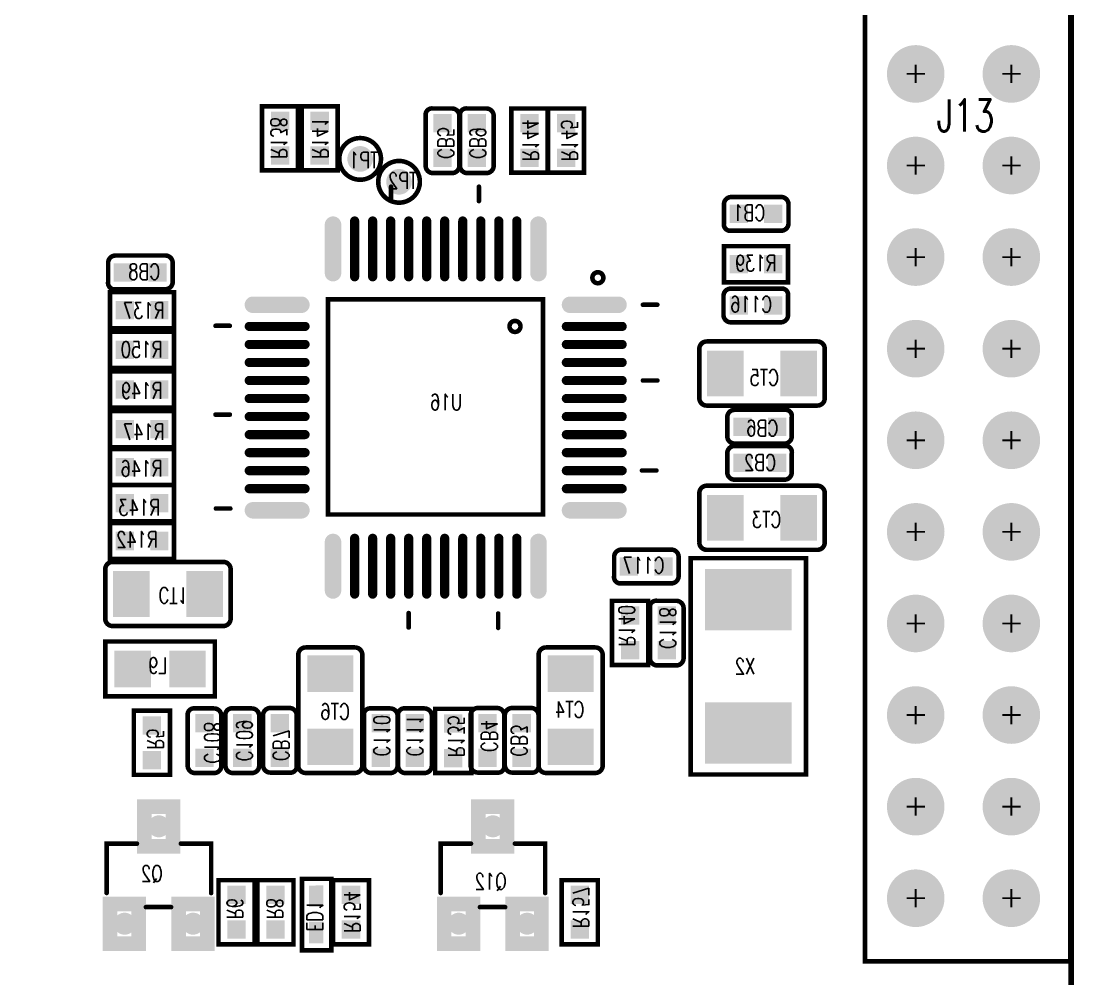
# Model space of a CAD drawing. Extents: x -2201 to 2204, y -2226 to 2180.
# Drawn here: x 1017 to 2167, y -855 to 190 of the extents above; entities that cross this region are included whole.
import ezdxf

# ---------------------------------------------------------------- set-up
doc = ezdxf.new("R2010")
doc.units = 0
for name, pattern in [('TRMIDX_0', [2, 1, 1]), ('TRMIDX_1', [2, 1, 1]), ('TRMIDX_2', [2, 1, 1])]:
    doc.linetypes.add(name, pattern=pattern)
for name, color, linetype in [('BOARD_OUTLINE_00', 1, 'CONTINUOUS'), ('DRIL_NPLTE_THRU_01', 3, 'CONTINUOUS'), ('DRIL_NPLTE_THRU_02', 4, 'CONTINUOUS'), ('DRIL_NPLTE_THRU_03', 6, 'CONTINUOUS'), ('DRIL_NPLTE_THRU_04', 1, 'CONTINUOUS'), ('DRIL_PLTE_THRU_01', 3, 'CONTINUOUS'), ('DRIL_PLTE_THRU_02', 4, 'CONTINUOUS'), ('DRIL_PLTE_THRU_03', 6, 'CONTINUOUS'), ('DRIL_PLTE_THRU_04', 1, 'CONTINUOUS'), ('DRIL_SYMBOL', 1, 'CONTINUOUS'), ('PADS_BOT', 16, 'CONTINUOUS'), ('PADS_INNER', 96, 'CONTINUOUS'), ('PADS_TOP', 96, 'CONTINUOUS'), ('PART_BOT_2DLINE_01', 96, 'CONTINUOUS'), ('PART_BOT_2DLINE_126', 255, 'CONTINUOUS'), ('PART_BOT_COPPER_01', 96, 'CONTINUOUS'), ('PART_NAME_04', 2, 'CONTINUOUS'), ('PART_NAME_126', 254, 'CONTINUOUS'), ('PART_TOP_2DLINE_126', 254, 'CONTINUOUS')]:
    doc.layers.add(name, color=color, linetype=linetype)
doc.styles.add('W3', font='simplex', dxfattribs={"width": 0.75})
doc.styles.add('W5', font='simplex', dxfattribs={"width": 0.75})

# ---------------------------------------------------------------- blocks, each defined once
blk = doc.blocks.new('BOARD_5')
at = {"layer": 'BOARD_OUTLINE_00', "const_width": 6}
blk.add_lwpolyline([(-196.9, 0, 0.414214), (0, 196.9), (0, 4135.8, 0.414214), (-196.9, 4332.7), (-2346.5, 4332.7), (-2346.5, 4331.7), (-2472.4, 4331.7), (-2472.4, 4332.7), (-4131.9, 4332.7, 0.414214), (-4328.7, 4135.8), (-4328.7, 197.7, 0.414214), (-4131.9, 0.9), (-3910.2, 0.9), (-3910.2, 50.3), (-3766, 50.3), (-3766, 0)], format="xyb", close=True, dxfattribs=at)
blk = doc.blocks.new('SMOOTH_5')
at = {"const_width": 2.5}
blk.add_lwpolyline([(-1.25, 0, 1), (1.25, 0, 1)], format="xyb", close=True, dxfattribs=at)
blk = doc.blocks.new('PART_BODY_BOT_22')
at = {"layer": 'PART_BOT_2DLINE_126', "const_width": 5}
for points in [[(-14.1, 18.4), (-27.5, 18.4, 0.414214), (-35.5, 10.4), (-35.5, -10.4, 0.414214), (-27.5, -18.4), (-14.1, -18.4)], [(-15.7, -18.4), (29.4, -18.4, 0.414214), (35, -10.4), (35, 10.4, 0.414214), (27, 18.4), (-18.7, 18.4)]]:
    blk.add_lwpolyline(points, format="xyb", dxfattribs=at)
at = {"layer": 'PART_BOT_2DLINE_126'}
for p in [(-27.5, 18.4), (-14.1, 18.4), (35, 10.4), (35, -10.4), (-15.7, -18.4), (29.4, -18.4)]:
    blk.add_blockref('SMOOTH_5', p, dxfattribs=at)
blk = doc.blocks.new('DRIL_HOLE_0')
blk.add_lwpolyline([(0, 0, 1), (0, 0, 1)], format="xyb", close=True)
blk = doc.blocks.new('PAD_8')
blk.add_lwpolyline([(0, 0, 1), (0, 0, 1)], format="xyb", close=True)
blk = doc.blocks.new('PAD_11')
at = {"const_width": 20.1}
blk.add_lwpolyline([(-10, 0), (10, 0)], dxfattribs=at)
blk = doc.blocks.new('STK_BOT_6')
at = {"layer": 'DRIL_PLTE_THRU_01'}
blk.add_blockref('DRIL_HOLE_0', (0, 0), dxfattribs=at)
at = {"layer": 'DRIL_PLTE_THRU_02'}
blk.add_blockref('DRIL_HOLE_0', (0, 0), dxfattribs=at)
at = {"layer": 'DRIL_PLTE_THRU_03'}
blk.add_blockref('DRIL_HOLE_0', (0, 0), dxfattribs=at)
at = {"layer": 'DRIL_PLTE_THRU_04'}
blk.add_blockref('DRIL_HOLE_0', (0, 0), dxfattribs=at)
at = {"layer": 'PADS_BOT'}
blk.add_blockref('PAD_11', (0, 0), dxfattribs=at)
at = {"layer": 'PADS_INNER'}
blk.add_blockref('PAD_8', (0, 0), dxfattribs=at)
at = {"layer": 'PADS_TOP'}
blk.add_blockref('PAD_8', (0, 0), dxfattribs=at)
blk = doc.blocks.new('SYM_BOT_6')
for name, p in [('PART_BODY_BOT_22', (0, 0)), ('STK_BOT_6', (-18.9, 0)), ('STK_BOT_6', (18.9, 0))]:
    blk.add_blockref(name, p)
blk = doc.blocks.new('PART_BOT_12')
blk.add_blockref('SYM_BOT_6', (0, 0))
at = {"layer": 'PART_NAME_04', "style": 'W3', "width": 0.75}
blk.add_text('C108', height=17.5, dxfattribs=at).set_placement((-25.2, -0.1))
blk = doc.blocks.new('PART_BOT_13')
blk.add_blockref('SYM_BOT_6', (0, 0))
at = {"layer": 'PART_NAME_04', "style": 'W3', "width": 0.75}
blk.add_text('C109', height=17.5, dxfattribs=at).set_placement((-22.7, -6.5))
blk = doc.blocks.new('PART_BOT_15')
blk.add_blockref('SYM_BOT_6', (0, 0))
at = {"layer": 'PART_NAME_04', "style": 'W3', "width": 0.75}
blk.add_text('C110', height=17.5, dxfattribs=at).set_placement((-17.5, -7.5))
blk = doc.blocks.new('PART_BOT_16')
blk.add_blockref('SYM_BOT_6', (0, 0))
at = {"layer": 'PART_NAME_04', "style": 'W3', "width": 0.75}
blk.add_text('C111', height=17.5, dxfattribs=at).set_placement((-17.5, -8.8))
blk = doc.blocks.new('PART_BOT_18')
blk.add_blockref('SYM_BOT_6', (0, 0))
at = {"layer": 'PART_NAME_04', "style": 'W3', "width": 0.75}
blk.add_text('C116', height=17.5, rotation=180, dxfattribs=at).set_placement((17.5, 7.5))
blk = doc.blocks.new('PART_BOT_19')
blk.add_blockref('SYM_BOT_6', (0, 0))
at = {"layer": 'PART_NAME_04', "style": 'W3', "width": 0.75}
blk.add_text('C117', height=17.5, dxfattribs=at).set_placement((-20, -7.5))
blk = doc.blocks.new('PART_BOT_20')
blk.add_blockref('SYM_BOT_6', (0, 0))
at = {"layer": 'PART_NAME_04', "style": 'W3', "width": 0.75}
blk.add_text('C118', height=17.5, dxfattribs=at).set_placement((-17.5, -7.5))
blk = doc.blocks.new('PART_BOT_117')
blk.add_blockref('SYM_BOT_6', (0, 0))
at = {"layer": 'PART_NAME_04', "style": 'W3', "width": 0.75}
blk.add_text('CB1', height=17.5, dxfattribs=at).set_placement((-10, -7.5))
blk = doc.blocks.new('PART_BOT_118')
blk.add_blockref('SYM_BOT_6', (0, 0))
at = {"layer": 'PART_NAME_04', "style": 'W3', "width": 0.75}
blk.add_text('CB2', height=17.5, rotation=180, dxfattribs=at).set_placement((17.7, 8.5))
blk = doc.blocks.new('PART_BOT_119')
blk.add_blockref('SYM_BOT_6', (0, 0))
at = {"layer": 'PART_NAME_04', "style": 'W3', "width": 0.75}
blk.add_text('CB3', height=17.5, rotation=180, dxfattribs=at).set_placement((17.7, 11.6))
blk = doc.blocks.new('PART_BOT_120')
blk.add_blockref('SYM_BOT_6', (0, 0))
at = {"layer": 'PART_NAME_04', "style": 'W3', "width": 0.75}
blk.add_text('CB4', height=17.5, rotation=180, dxfattribs=at).set_placement((12.7, 6.7))
blk = doc.blocks.new('PART_BOT_121')
blk.add_blockref('SYM_BOT_6', (0, 0))
at = {"layer": 'PART_NAME_04', "style": 'W3', "width": 0.75}
blk.add_text('CB5', height=17.5, dxfattribs=at).set_placement((-20, -5))
blk = doc.blocks.new('PART_BOT_122')
blk.add_blockref('SYM_BOT_6', (0, 0))
at = {"layer": 'PART_NAME_04', "style": 'W3', "width": 0.75}
blk.add_text('CB6', height=17.5, rotation=180, dxfattribs=at).set_placement((20.2, 10.4))
blk = doc.blocks.new('PART_BOT_123')
blk.add_blockref('SYM_BOT_6', (0, 0))
at = {"layer": 'PART_NAME_04', "style": 'W3', "width": 0.75}
blk.add_text('CB7', height=17.5, rotation=180, dxfattribs=at).set_placement((22.5, 7.5))
blk = doc.blocks.new('PART_BOT_124')
blk.add_blockref('SYM_BOT_6', (0, 0))
at = {"layer": 'PART_NAME_04', "style": 'W3', "width": 0.75}
blk.add_text('CB8', height=17.5, dxfattribs=at).set_placement((-21.8, -8))
blk = doc.blocks.new('PART_BOT_125')
blk.add_blockref('SYM_BOT_6', (0, 0))
at = {"layer": 'PART_NAME_04', "style": 'W3', "width": 0.75}
blk.add_text('CB9', height=17.5, dxfattribs=at).set_placement((-20, -7.5))
blk = doc.blocks.new('PART_BODY_BOT_25')
at = {"layer": 'PART_BOT_2DLINE_126', "const_width": 5}
blk.add_lwpolyline([(60.5, 35, -0.414214), (68.5, 27), (68.5, -27, -0.414214), (60.5, -35), (-60.4, -35, -0.414214), (-68.5, -27), (-68.5, 27, -0.414214), (-60.4, 35)], format="xyb", close=True, dxfattribs=at)
at = {"layer": 'PART_BOT_2DLINE_126'}
for p in [(60.5, 35), (68.5, 27)]:
    blk.add_blockref('SMOOTH_5', p, dxfattribs=at)
blk = doc.blocks.new('PAD_10')
at = {"const_width": 40}
blk.add_lwpolyline([(-25, 0), (25, 0)], dxfattribs=at)
blk = doc.blocks.new('STK_BOT_11')
at = {"layer": 'DRIL_PLTE_THRU_01'}
blk.add_blockref('DRIL_HOLE_0', (0, 0), dxfattribs=at)
at = {"layer": 'DRIL_PLTE_THRU_02'}
blk.add_blockref('DRIL_HOLE_0', (0, 0), dxfattribs=at)
at = {"layer": 'DRIL_PLTE_THRU_03'}
blk.add_blockref('DRIL_HOLE_0', (0, 0), dxfattribs=at)
at = {"layer": 'DRIL_PLTE_THRU_04'}
blk.add_blockref('DRIL_HOLE_0', (0, 0), dxfattribs=at)
at = {"layer": 'PADS_BOT', "rotation": 90}
blk.add_blockref('PAD_10', (0, 0), dxfattribs=at)
at = {"layer": 'PADS_INNER'}
blk.add_blockref('PAD_8', (0, 0), dxfattribs=at)
at = {"layer": 'PADS_TOP'}
blk.add_blockref('PAD_8', (0, 0), dxfattribs=at)
blk = doc.blocks.new('SYM_BOT_9')
for name, p in [('PART_BODY_BOT_25', (0, 0)), ('STK_BOT_11', (-40, 0)), ('STK_BOT_11', (40, 0))]:
    blk.add_blockref(name, p)
blk = doc.blocks.new('PART_BOT_126')
blk.add_blockref('SYM_BOT_9', (0, 0))
at = {"layer": 'PART_NAME_04', "style": 'W3', "width": 0.75}
blk.add_text('CT1', height=17.5, dxfattribs=at).set_placement((-10.3, -7.2))
blk = doc.blocks.new('PART_BODY_BOT_36')
at = {"layer": 'PART_BOT_2DLINE_01', "const_width": 5}
blk.add_lwpolyline([(-39, 16), (39, 16), (39, -16), (-39, -16)], close=True, dxfattribs=at)
at = {"layer": 'PART_BOT_2DLINE_01'}
for p in [(-39, 16), (39, 16), (-39, -16), (39, -16)]:
    blk.add_blockref('SMOOTH_5', p, dxfattribs=at)
blk = doc.blocks.new('PAD_19')
at = {"const_width": 15.7}
blk.add_lwpolyline([(-11.8, 0), (11.8, 0)], dxfattribs=at)
blk = doc.blocks.new('STK_BOT_25')
at = {"layer": 'DRIL_PLTE_THRU_01'}
blk.add_blockref('DRIL_HOLE_0', (0, 0), dxfattribs=at)
at = {"layer": 'DRIL_PLTE_THRU_02'}
blk.add_blockref('DRIL_HOLE_0', (0, 0), dxfattribs=at)
at = {"layer": 'DRIL_PLTE_THRU_03'}
blk.add_blockref('DRIL_HOLE_0', (0, 0), dxfattribs=at)
at = {"layer": 'DRIL_PLTE_THRU_04'}
blk.add_blockref('DRIL_HOLE_0', (0, 0), dxfattribs=at)
at = {"layer": 'PADS_BOT', "rotation": 179.99}
blk.add_blockref('PAD_19', (0, 0), dxfattribs=at)
at = {"layer": 'PADS_INNER'}
blk.add_blockref('PAD_8', (0, 0), dxfattribs=at)
at = {"layer": 'PADS_TOP'}
blk.add_blockref('PAD_8', (0, 0), dxfattribs=at)
blk = doc.blocks.new('STK_BOT_24')
at = {"layer": 'DRIL_PLTE_THRU_01'}
blk.add_blockref('DRIL_HOLE_0', (0, 0), dxfattribs=at)
at = {"layer": 'DRIL_PLTE_THRU_02'}
blk.add_blockref('DRIL_HOLE_0', (0, 0), dxfattribs=at)
at = {"layer": 'DRIL_PLTE_THRU_03'}
blk.add_blockref('DRIL_HOLE_0', (0, 0), dxfattribs=at)
at = {"layer": 'DRIL_PLTE_THRU_04'}
blk.add_blockref('DRIL_HOLE_0', (0, 0), dxfattribs=at)
at = {"layer": 'PADS_BOT', "rotation": 179.685}
blk.add_blockref('PAD_19', (0, 0), dxfattribs=at)
at = {"layer": 'PADS_INNER'}
blk.add_blockref('PAD_8', (0, 0), dxfattribs=at)
at = {"layer": 'PADS_TOP'}
blk.add_blockref('PAD_8', (0, 0), dxfattribs=at)
blk = doc.blocks.new('SYM_BOT_20')
for name, p in [('PART_BODY_BOT_36', (0, 0)), ('STK_BOT_25', (-19.5, -0.5)), ('STK_BOT_24', (19.9, -0.5))]:
    blk.add_blockref(name, p)
blk = doc.blocks.new('PART_BOT_146')
blk.add_blockref('SYM_BOT_20', (0, 0))
at = {"layer": 'PART_NAME_04', "style": 'W3', "width": 0.75}
blk.add_text('ED1', height=17.5, dxfattribs=at).set_placement((-18.6, -10.7))
blk = doc.blocks.new('PART_BODY_BOT_38')
at = {"layer": 'PART_BOT_2DLINE_126', "const_width": 5}
blk.add_lwpolyline([(59.8, -30), (59.8, 30), (-59.8, 30), (-59.8, -30)], close=True, dxfattribs=at)
at = {"layer": 'PART_BOT_2DLINE_126'}
for p in [(-59.8, 30), (59.8, 30), (-59.8, -30), (59.8, -30)]:
    blk.add_blockref('SMOOTH_5', p, dxfattribs=at)
blk = doc.blocks.new('PAD_20')
at = {"const_width": 40}
blk.add_lwpolyline([(-20, 0), (20, 0)], dxfattribs=at)
blk = doc.blocks.new('STK_BOT_27')
at = {"layer": 'DRIL_PLTE_THRU_01'}
blk.add_blockref('DRIL_HOLE_0', (0, 0), dxfattribs=at)
at = {"layer": 'DRIL_PLTE_THRU_02'}
blk.add_blockref('DRIL_HOLE_0', (0, 0), dxfattribs=at)
at = {"layer": 'DRIL_PLTE_THRU_03'}
blk.add_blockref('DRIL_HOLE_0', (0, 0), dxfattribs=at)
at = {"layer": 'DRIL_PLTE_THRU_04'}
blk.add_blockref('DRIL_HOLE_0', (0, 0), dxfattribs=at)
at = {"layer": 'PADS_BOT'}
blk.add_blockref('PAD_20', (0, 0), dxfattribs=at)
at = {"layer": 'PADS_INNER'}
blk.add_blockref('PAD_8', (0, 0), dxfattribs=at)
at = {"layer": 'PADS_TOP'}
blk.add_blockref('PAD_8', (0, 0), dxfattribs=at)
blk = doc.blocks.new('SYM_BOT_22')
for name, p in [('PART_BODY_BOT_38', (0, 0)), ('STK_BOT_27', (-30, 0)), ('STK_BOT_27', (30, 0))]:
    blk.add_blockref(name, p)
blk = doc.blocks.new('PART_BOT_196')
blk.add_blockref('SYM_BOT_22', (0, 0))
at = {"layer": 'PART_NAME_04', "style": 'W3', "width": 0.75}
blk.add_text('L9', height=17.5, dxfattribs=at).set_placement((-7.7, -4.9))
blk = doc.blocks.new('SMOOTH_16')
at = {"const_width": 8}
blk.add_lwpolyline([(-4, 0, 1), (4, 0, 1)], format="xyb", close=True, dxfattribs=at)
blk = doc.blocks.new('PART_BODY_BOT_33')
at = {"layer": 'PART_BOT_2DLINE_01', "const_width": 5}
for points in [[(13.4, 87.4), (-19.7, 87.4), (-19.7, 33.5)], [(61.4, 87.4), (94.5, 87.4), (94.5, 33.5)], [(24, 18.1), (51.6, 18.1)]]:
    blk.add_lwpolyline(points, dxfattribs=at)
at = {"layer": 'PART_BOT_COPPER_01', "linetype": 'TRMIDX_2', "const_width": 16}
blk.add_lwpolyline([(21.9, 127.8), (53.3, 127.8), (53.3, 84.4), (21.9, 84.4)], close=True, dxfattribs=at)
at = {"layer": 'PART_BOT_COPPER_01', "linetype": 'TRMIDX_0', "const_width": 16}
blk.add_lwpolyline([(-15.6, 21.5), (15.9, 21.5), (15.9, -21.9), (-15.6, -21.9)], close=True, dxfattribs=at)
at = {"layer": 'PART_BOT_COPPER_01', "linetype": 'TRMIDX_1', "const_width": 16}
blk.add_lwpolyline([(59.3, 21.5), (90.7, 21.5), (90.7, -21.9), (59.3, -21.9)], close=True, dxfattribs=at)
at = {"layer": 'PART_BOT_2DLINE_01'}
for p in [(-19.7, 87.4), (13.4, 87.4), (61.4, 87.4), (94.5, 87.4), (-19.7, 33.5), (94.5, 33.5), (24, 18.1), (51.6, 18.1)]:
    blk.add_blockref('SMOOTH_5', p, dxfattribs=at)
at = {"layer": 'PART_BOT_COPPER_01'}
for p in [(21.9, 127.8), (53.3, 127.8), (21.9, 84.4), (53.3, 84.4), (-15.6, 21.5), (15.9, 21.5), (59.3, 21.5), (90.7, 21.5), (-15.6, -21.9), (15.9, -21.9), (59.3, -21.9), (90.7, -21.9)]:
    blk.add_blockref('SMOOTH_16', p, dxfattribs=at)
blk = doc.blocks.new('PAD_16')
at = {"const_width": 12}
blk.add_lwpolyline([(0, -6, 1), (0, 6, 1)], format="xyb", close=True, dxfattribs=at)
blk = doc.blocks.new('STK_BOT_21')
at = {"layer": 'DRIL_NPLTE_THRU_01'}
blk.add_blockref('DRIL_HOLE_0', (0, 0), dxfattribs=at)
at = {"layer": 'DRIL_NPLTE_THRU_02'}
blk.add_blockref('DRIL_HOLE_0', (0, 0), dxfattribs=at)
at = {"layer": 'DRIL_NPLTE_THRU_03'}
blk.add_blockref('DRIL_HOLE_0', (0, 0), dxfattribs=at)
at = {"layer": 'DRIL_NPLTE_THRU_04'}
blk.add_blockref('DRIL_HOLE_0', (0, 0), dxfattribs=at)
at = {"layer": 'PADS_BOT'}
blk.add_blockref('PAD_16', (0, 0), dxfattribs=at)
at = {"layer": 'PADS_INNER'}
blk.add_blockref('PAD_8', (0, 0), dxfattribs=at)
at = {"layer": 'PADS_TOP'}
blk.add_blockref('PAD_8', (0, 0), dxfattribs=at)
blk = doc.blocks.new('SYM_BOT_17')
for name, p in [('PART_BODY_BOT_33', (0, 0)), ('STK_BOT_21', (37.4, 106.3)), ('STK_BOT_21', (0, 0)), ('STK_BOT_21', (74.8, 0))]:
    blk.add_blockref(name, p)
blk = doc.blocks.new('PART_BOT_224')
blk.add_blockref('SYM_BOT_17', (0, 0))
at = {"layer": 'PART_NAME_04', "style": 'W3', "width": 0.75}
blk.add_text('Q12', height=17.5, dxfattribs=at).set_placement((22.5, 37.5))
blk = doc.blocks.new('PART_BOT_226')
blk.add_blockref('SYM_BOT_17', (0, 0))
at = {"layer": 'PART_NAME_04', "style": 'W3', "width": 0.75}
blk.add_text('Q2', height=17.5, dxfattribs=at).set_placement((33.3, 46.1))
blk = doc.blocks.new('PART_BODY_BOT_57')
at = {"layer": 'PART_BOT_2DLINE_126', "const_width": 5}
for points in [[(-14.1, 19.7), (-35, 19.7), (-35, -19.7), (18.2, -19.7)], [(14.1, -19.7), (35, -19.7), (35, 19.7), (-17.4, 19.7)]]:
    blk.add_lwpolyline(points, dxfattribs=at)
at = {"layer": 'PART_BOT_2DLINE_126'}
for p in [(-35, 19.7), (-17.4, 19.7), (-14.1, 19.7), (35, 19.7), (-35, -19.7), (14.1, -19.7), (18.2, -19.7), (35, -19.7)]:
    blk.add_blockref('SMOOTH_5', p, dxfattribs=at)
blk = doc.blocks.new('SYM_BOT_41')
for name, p in [('PART_BODY_BOT_57', (0, 0)), ('STK_BOT_6', (-18.9, 0)), ('STK_BOT_6', (18.9, 0))]:
    blk.add_blockref(name, p)
blk = doc.blocks.new('PART_BOT_274')
blk.add_blockref('SYM_BOT_41', (0, 0))
at = {"layer": 'PART_NAME_04', "style": 'W3', "width": 0.75}
blk.add_text('R135', height=17.5, rotation=180, dxfattribs=at).set_placement((17.7, 5.5))
blk = doc.blocks.new('PART_BOT_275')
blk.add_blockref('SYM_BOT_41', (0, 0))
at = {"layer": 'PART_NAME_04', "style": 'W3', "width": 0.75}
blk.add_text('R137', height=17.5, dxfattribs=at).set_placement((-24.8, -9.1))
blk = doc.blocks.new('PART_BOT_276')
blk.add_blockref('SYM_BOT_41', (0, 0))
at = {"layer": 'PART_NAME_04', "style": 'W3', "width": 0.75}
blk.add_text('R138', height=17.5, dxfattribs=at).set_placement((-22.5, -10))
blk = doc.blocks.new('PART_BOT_277')
blk.add_blockref('SYM_BOT_41', (0, 0))
at = {"layer": 'PART_NAME_04', "style": 'W3', "width": 0.75}
blk.add_text('R139', height=17.5, dxfattribs=at).set_placement((-22.5, -7.5))
blk = doc.blocks.new('PART_BOT_279')
blk.add_blockref('SYM_BOT_41', (0, 0))
at = {"layer": 'PART_NAME_04', "style": 'W3', "width": 0.75}
blk.add_text('R140', height=17.5, rotation=180, dxfattribs=at).set_placement((15, 12.5))
blk = doc.blocks.new('PART_BOT_280')
blk.add_blockref('SYM_BOT_41', (0, 0))
at = {"layer": 'PART_NAME_04', "style": 'W3', "width": 0.75}
blk.add_text('R141', height=17.5, dxfattribs=at).set_placement((-22.5, -8.3))
blk = doc.blocks.new('PART_BOT_281')
blk.add_blockref('SYM_BOT_41', (0, 0))
at = {"layer": 'PART_NAME_04', "style": 'W3', "width": 0.75}
blk.add_text('R142', height=17.5, rotation=180, dxfattribs=at).set_placement((17.3, 7.1))
blk = doc.blocks.new('PART_BOT_282')
blk.add_blockref('SYM_BOT_41', (0, 0))
at = {"layer": 'PART_NAME_04', "style": 'W3', "width": 0.75}
blk.add_text('R143', height=17.5, dxfattribs=at).set_placement((-19.8, -13.5))
blk = doc.blocks.new('PART_BOT_283')
blk.add_blockref('SYM_BOT_41', (0, 0))
at = {"layer": 'PART_NAME_04', "style": 'W3', "width": 0.75}
blk.add_text('R144', height=17.5, dxfattribs=at).set_placement((-22.5, -7.5))
blk = doc.blocks.new('PART_BOT_284')
blk.add_blockref('SYM_BOT_41', (0, 0))
at = {"layer": 'PART_NAME_04', "style": 'W3', "width": 0.75}
blk.add_text('R145', height=17.5, dxfattribs=at).set_placement((-22.5, -5))
blk = doc.blocks.new('PART_BOT_285')
blk.add_blockref('SYM_BOT_41', (0, 0))
at = {"layer": 'PART_NAME_04', "style": 'W3', "width": 0.75}
blk.add_text('R146', height=17.5, rotation=180, dxfattribs=at).set_placement((22.3, 10.4))
blk = doc.blocks.new('PART_BOT_286')
blk.add_blockref('SYM_BOT_41', (0, 0))
at = {"layer": 'PART_NAME_04', "style": 'W3', "width": 0.75}
blk.add_text('R147', height=17.5, dxfattribs=at).set_placement((-24.8, -11.7))
blk = doc.blocks.new('PART_BOT_287')
blk.add_blockref('SYM_BOT_41', (0, 0))
at = {"layer": 'PART_NAME_04', "style": 'W3', "width": 0.75}
blk.add_text('R149', height=17.5, rotation=180, dxfattribs=at).set_placement((22.3, 10))
blk = doc.blocks.new('PART_BOT_289')
blk.add_blockref('SYM_BOT_41', (0, 0))
at = {"layer": 'PART_NAME_04', "style": 'W3', "width": 0.75}
blk.add_text('R150', height=17.5, dxfattribs=at).set_placement((-22.3, -8.3))
blk = doc.blocks.new('PART_BOT_291')
blk.add_blockref('SYM_BOT_41', (0, 0))
at = {"layer": 'PART_NAME_04', "style": 'W3', "width": 0.75}
blk.add_text('R154', height=17.5, rotation=180, dxfattribs=at).set_placement((22.5, 7.5))
blk = doc.blocks.new('PART_BOT_294')
blk.add_blockref('SYM_BOT_41', (0, 0))
at = {"layer": 'PART_NAME_04', "style": 'W3', "width": 0.75}
blk.add_text('R157', height=17.5, rotation=180, dxfattribs=at).set_placement((17.5, 7.5))
blk = doc.blocks.new('PART_BOT_337')
blk.add_blockref('SYM_BOT_41', (0, 0))
at = {"layer": 'PART_NAME_04', "style": 'W3', "width": 0.75}
blk.add_text('R5', height=17.5, dxfattribs=at).set_placement((-7.5, -5))
blk = doc.blocks.new('PART_BOT_348')
blk.add_blockref('SYM_BOT_41', (0, 0))
at = {"layer": 'PART_NAME_04', "style": 'W3', "width": 0.75}
blk.add_text('R6', height=17.5, rotation=180, dxfattribs=at).set_placement((7.7, 10.5))
blk = doc.blocks.new('PART_BOT_370')
blk.add_blockref('SYM_BOT_41', (0, 0))
at = {"layer": 'PART_NAME_04', "style": 'W3', "width": 0.75}
blk.add_text('R8', height=17.5, dxfattribs=at).set_placement((-7.7, -9.4))
blk = doc.blocks.new('PART_BODY_BOT_55')
at = {"layer": 'PART_BOT_2DLINE_01', "const_width": 5}
blk.add_lwpolyline([(-22.76, 0, 1), (22.76, 0, 1)], format="xyb", close=True, dxfattribs=at)
blk = doc.blocks.new('PAD_49')
at = {"const_width": 14}
blk.add_lwpolyline([(0, -7, 1), (0, 7, 1)], format="xyb", close=True, dxfattribs=at)
blk = doc.blocks.new('STK_BOT_76')
at = {"layer": 'DRIL_NPLTE_THRU_01'}
blk.add_blockref('DRIL_HOLE_0', (0, 0), dxfattribs=at)
at = {"layer": 'DRIL_NPLTE_THRU_02'}
blk.add_blockref('DRIL_HOLE_0', (0, 0), dxfattribs=at)
at = {"layer": 'DRIL_NPLTE_THRU_03'}
blk.add_blockref('DRIL_HOLE_0', (0, 0), dxfattribs=at)
at = {"layer": 'DRIL_NPLTE_THRU_04'}
blk.add_blockref('DRIL_HOLE_0', (0, 0), dxfattribs=at)
at = {"layer": 'PADS_BOT'}
blk.add_blockref('PAD_49', (0, 0), dxfattribs=at)
at = {"layer": 'PADS_INNER'}
blk.add_blockref('PAD_8', (0, 0), dxfattribs=at)
at = {"layer": 'PADS_TOP'}
blk.add_blockref('PAD_8', (0, 0), dxfattribs=at)
blk = doc.blocks.new('SYM_BOT_39')
for name in ['PART_BODY_BOT_55', 'STK_BOT_76']:
    blk.add_blockref(name, (0, 0))
blk = doc.blocks.new('PART_BOT_395')
blk.add_blockref('SYM_BOT_39', (0, 0))
at = {"layer": 'PART_NAME_04', "style": 'W3', "width": 0.75}
blk.add_text('TP1', height=17.5, dxfattribs=at).set_placement((-20, -10))
blk = doc.blocks.new('PART_BOT_396')
blk.add_blockref('SYM_BOT_39', (0, 0))
at = {"layer": 'PART_NAME_04', "style": 'W3', "width": 0.75}
blk.add_text('TP2', height=17.5, dxfattribs=at).set_placement((-20, -7.5))
blk = doc.blocks.new('PART_BODY_BOT_64')
at = {"layer": 'PART_BOT_2DLINE_01', "const_width": 5}
for points in [[(19, 413.87), (19, 398.13)], [(116, 413.87), (116, 398.13)], [(218.5, 413.39), (218.5, 397.64)], [(-132.87, 222), (-117.13, 222)], [(348.43, 202.76), (332.68, 202.76)], [(-132.87, 126), (-117.13, 126)], [(348.87, 105), (333.13, 105)], [(-3.94, -68.9), (-3.94, -53.15)], [(78.74, -68.9), (78.74, -53.15)], [(177, -67.87), (177, -52.13)]]:
    blk.add_lwpolyline(points, dxfattribs=at)
blk.add_lwpolyline([(-10, 291), (225, 291), (225, 56), (-10, 56)], close=True, dxfattribs=at)
for points in [[(25.69, 86.61, 1), (13.69, 86.61, 1)], [(-27.46, -3.94, 1), (-39.46, -3.94, 1)]]:
    blk.add_lwpolyline(points, format="xyb", close=True, dxfattribs=at)
at = {"layer": 'PART_BOT_2DLINE_01'}
for p in [(19, 413.87), (116, 413.87), (218.5, 413.39), (19, 398.13), (116, 398.13), (218.5, 397.64), (-10, 291), (225, 291), (-132.87, 222), (-117.13, 222), (332.68, 202.76), (348.43, 202.76), (-132.87, 126), (-117.13, 126), (333.13, 105), (348.87, 105), (-10, 56), (225, 56), (-3.94, -53.15), (78.74, -53.15), (177, -52.13), (-3.94, -68.9), (78.74, -68.9), (177, -67.87)]:
    blk.add_blockref('SMOOTH_5', p, dxfattribs=at)
blk = doc.blocks.new('PAD_62')
at = {"const_width": 9}
blk.add_lwpolyline([(-26.5, -4.5), (26.5, -4.5, 1), (26.5, 4.5), (-26.5, 4.5, 1)], format="xyb", close=True, dxfattribs=at)
blk = doc.blocks.new('STK_BOT_94')
at = {"layer": 'DRIL_NPLTE_THRU_01'}
blk.add_blockref('DRIL_HOLE_0', (0, 0), dxfattribs=at)
at = {"layer": 'DRIL_NPLTE_THRU_02'}
blk.add_blockref('DRIL_HOLE_0', (0, 0), dxfattribs=at)
at = {"layer": 'DRIL_NPLTE_THRU_03'}
blk.add_blockref('DRIL_HOLE_0', (0, 0), dxfattribs=at)
at = {"layer": 'DRIL_NPLTE_THRU_04'}
blk.add_blockref('DRIL_HOLE_0', (0, 0), dxfattribs=at)
at = {"layer": 'PADS_BOT', "rotation": 90}
blk.add_blockref('PAD_62', (0, 0), dxfattribs=at)
at = {"layer": 'PADS_INNER'}
blk.add_blockref('PAD_8', (0, 0), dxfattribs=at)
at = {"layer": 'PADS_TOP'}
blk.add_blockref('PAD_8', (0, 0), dxfattribs=at)
blk = doc.blocks.new('PAD_63')
at = {"const_width": 5}
blk.add_lwpolyline([(-30.5, -2.5), (30.5, -2.5, 1), (30.5, 2.5), (-30.5, 2.5, 1)], format="xyb", close=True, dxfattribs=at)
blk = doc.blocks.new('STK_BOT_95')
at = {"layer": 'DRIL_NPLTE_THRU_01'}
blk.add_blockref('DRIL_HOLE_0', (0, 0), dxfattribs=at)
at = {"layer": 'DRIL_NPLTE_THRU_02'}
blk.add_blockref('DRIL_HOLE_0', (0, 0), dxfattribs=at)
at = {"layer": 'DRIL_NPLTE_THRU_03'}
blk.add_blockref('DRIL_HOLE_0', (0, 0), dxfattribs=at)
at = {"layer": 'DRIL_NPLTE_THRU_04'}
blk.add_blockref('DRIL_HOLE_0', (0, 0), dxfattribs=at)
at = {"layer": 'PADS_BOT', "rotation": 90}
blk.add_blockref('PAD_63', (0, 0), dxfattribs=at)
at = {"layer": 'PADS_INNER'}
blk.add_blockref('PAD_8', (0, 0), dxfattribs=at)
at = {"layer": 'PADS_TOP'}
blk.add_blockref('PAD_8', (0, 0), dxfattribs=at)
blk = doc.blocks.new('STK_BOT_96')
at = {"layer": 'DRIL_NPLTE_THRU_01'}
blk.add_blockref('DRIL_HOLE_0', (0, 0), dxfattribs=at)
at = {"layer": 'DRIL_NPLTE_THRU_02'}
blk.add_blockref('DRIL_HOLE_0', (0, 0), dxfattribs=at)
at = {"layer": 'DRIL_NPLTE_THRU_03'}
blk.add_blockref('DRIL_HOLE_0', (0, 0), dxfattribs=at)
at = {"layer": 'DRIL_NPLTE_THRU_04'}
blk.add_blockref('DRIL_HOLE_0', (0, 0), dxfattribs=at)
at = {"layer": 'PADS_BOT'}
blk.add_blockref('PAD_62', (0, 0), dxfattribs=at)
at = {"layer": 'PADS_INNER'}
blk.add_blockref('PAD_8', (0, 0), dxfattribs=at)
at = {"layer": 'PADS_TOP'}
blk.add_blockref('PAD_8', (0, 0), dxfattribs=at)
blk = doc.blocks.new('STK_BOT_93')
at = {"layer": 'DRIL_NPLTE_THRU_01'}
blk.add_blockref('DRIL_HOLE_0', (0, 0), dxfattribs=at)
at = {"layer": 'DRIL_NPLTE_THRU_02'}
blk.add_blockref('DRIL_HOLE_0', (0, 0), dxfattribs=at)
at = {"layer": 'DRIL_NPLTE_THRU_03'}
blk.add_blockref('DRIL_HOLE_0', (0, 0), dxfattribs=at)
at = {"layer": 'DRIL_NPLTE_THRU_04'}
blk.add_blockref('DRIL_HOLE_0', (0, 0), dxfattribs=at)
at = {"layer": 'PADS_BOT'}
blk.add_blockref('PAD_63', (0, 0), dxfattribs=at)
at = {"layer": 'PADS_INNER'}
blk.add_blockref('PAD_8', (0, 0), dxfattribs=at)
at = {"layer": 'PADS_TOP'}
blk.add_blockref('PAD_8', (0, 0), dxfattribs=at)
blk = doc.blocks.new('SYM_BOT_48')
for name, p in [('PART_BODY_BOT_64', (0, 0)), ('STK_BOT_94', (-3.94, 346.46)), ('STK_BOT_95', (19.69, 346.46)), ('STK_BOT_95', (39.37, 346.46)), ('STK_BOT_95', (59.06, 346.46)), ('STK_BOT_95', (78.74, 346.46)), ('STK_BOT_95', (98.43, 346.46)), ('STK_BOT_95', (118.11, 346.46)), ('STK_BOT_95', (137.8, 346.46)), ('STK_BOT_95', (157.48, 346.46)), ('STK_BOT_95', (177.17, 346.46)), ('STK_BOT_95', (196.85, 346.46)), ('STK_BOT_94', (220.47, 346.46)), ('STK_BOT_96', (-64.96, 285.43)), ('STK_BOT_96', (281.5, 285.43)), ('STK_BOT_93', (-64.96, 261.81)), ('STK_BOT_93', (281.5, 261.81)), ('STK_BOT_93', (-64.96, 242.13)), ('STK_BOT_93', (281.5, 242.13)), ('STK_BOT_93', (-64.96, 222.44)), ('STK_BOT_93', (281.5, 222.44)), ('STK_BOT_93', (-64.96, 202.76)), ('STK_BOT_93', (281.5, 202.76)), ('STK_BOT_93', (-64.96, 183.07)), ('STK_BOT_93', (281.5, 183.07)), ('STK_BOT_93', (-64.96, 163.39)), ('STK_BOT_93', (281.5, 163.39)), ('STK_BOT_93', (-64.96, 143.7)), ('STK_BOT_93', (281.5, 143.7)), ('STK_BOT_93', (-64.96, 124.02)), ('STK_BOT_93', (281.5, 124.02)), ('STK_BOT_93', (-64.96, 104.33)), ('STK_BOT_93', (281.5, 104.33)), ('STK_BOT_93', (-64.96, 84.65)), ('STK_BOT_93', (281.5, 84.65)), ('STK_BOT_96', (-64.96, 61.02)), ('STK_BOT_96', (281.5, 61.02)), ('STK_BOT_94', (-3.94, 0)), ('STK_BOT_95', (19.69, 0)), ('STK_BOT_95', (39.37, 0)), ('STK_BOT_95', (59.06, 0)), ('STK_BOT_95', (78.74, 0)), ('STK_BOT_95', (98.43, 0)), ('STK_BOT_95', (118.11, 0)), ('STK_BOT_95', (137.8, 0)), ('STK_BOT_95', (157.48, 0)), ('STK_BOT_95', (177.17, 0)), ('STK_BOT_95', (196.85, 0)), ('STK_BOT_94', (220.47, 0))]:
    blk.add_blockref(name, p)
blk = doc.blocks.new('PART_BOT_403')
blk.add_blockref('SYM_BOT_48', (0, 0))
at = {"layer": 'PART_NAME_04', "style": 'W3', "width": 0.75}
blk.add_text('U16', height=17.5, rotation=90, dxfattribs=at).set_placement((111.1, 144.3))
blk = doc.blocks.new('PART_BODY_BOT_69')
at = {"layer": 'PART_BOT_2DLINE_01', "const_width": 5}
blk.add_lwpolyline([(-118.1, 63), (118.1, 63), (118.1, -63), (-118.1, -63)], close=True, dxfattribs=at)
at = {"layer": 'PART_BOT_2DLINE_01'}
for p in [(-118.1, 63), (118.1, 63), (-118.1, -63), (118.1, -63)]:
    blk.add_blockref('SMOOTH_5', p, dxfattribs=at)
blk = doc.blocks.new('PAD_70')
at = {"const_width": 66.9}
blk.add_lwpolyline([(-47.2, 0), (47.2, 0)], dxfattribs=at)
blk = doc.blocks.new('STK_BOT_104')
at = {"layer": 'DRIL_NPLTE_THRU_01'}
blk.add_blockref('DRIL_HOLE_0', (0, 0), dxfattribs=at)
at = {"layer": 'DRIL_NPLTE_THRU_02'}
blk.add_blockref('DRIL_HOLE_0', (0, 0), dxfattribs=at)
at = {"layer": 'DRIL_NPLTE_THRU_03'}
blk.add_blockref('DRIL_HOLE_0', (0, 0), dxfattribs=at)
at = {"layer": 'DRIL_NPLTE_THRU_04'}
blk.add_blockref('DRIL_HOLE_0', (0, 0), dxfattribs=at)
at = {"layer": 'PADS_BOT', "rotation": 90}
blk.add_blockref('PAD_70', (0, 0), dxfattribs=at)
at = {"layer": 'PADS_INNER'}
blk.add_blockref('PAD_8', (0, 0), dxfattribs=at)
at = {"layer": 'PADS_TOP'}
blk.add_blockref('PAD_8', (0, 0), dxfattribs=at)
blk = doc.blocks.new('SYM_BOT_53')
for name, p in [('STK_BOT_104', (-72.8, 0)), ('STK_BOT_104', (72.8, 0)), ('PART_BODY_BOT_69', (0, 0))]:
    blk.add_blockref(name, p)
blk = doc.blocks.new('PART_BOT_413')
blk.add_blockref('SYM_BOT_53', (0, 0))
at = {"layer": 'PART_NAME_04', "style": 'W3', "width": 0.75}
blk.add_text('X2', height=17.5, rotation=90, dxfattribs=at).set_placement((8.7, -7.7))
blk = doc.blocks.new('PART_BOT_424')
blk.add_blockref('SYM_BOT_9', (0, 0))
at = {"layer": 'PART_NAME_04', "style": 'W3', "width": 0.75}
blk.add_text('CT3', height=17.5, rotation=180, dxfattribs=at).set_placement((20.94, 10.69))
blk = doc.blocks.new('PART_BOT_425')
blk.add_blockref('SYM_BOT_9', (0, 0))
at = {"layer": 'PART_NAME_04', "style": 'W3', "width": 0.75}
blk.add_text('CT4', height=17.5, rotation=90, dxfattribs=at).set_placement((8.1, -15))
blk = doc.blocks.new('PART_BOT_426')
blk.add_blockref('SYM_BOT_9', (0, 0))
at = {"layer": 'PART_NAME_04', "style": 'W3', "width": 0.75}
blk.add_text('CT5', height=17.5, rotation=180, dxfattribs=at).set_placement((18.4, 13.2))
blk = doc.blocks.new('PART_BOT_427')
blk.add_blockref('SYM_BOT_9', (0, 0))
at = {"layer": 'PART_NAME_04', "style": 'W3', "width": 0.75}
blk.add_text('CT6', height=17.5, rotation=90, dxfattribs=at).set_placement((10.3, -21.3))
blk = doc.blocks.new('PART_BODY_TOP_175')
at = {"layer": 'PART_TOP_2DLINE_126', "const_width": 5}
blk.add_lwpolyline([(-112.2, -1018.1), (-112.2, 1017.6), (-112.2, 1017.6), (112.2, 1017.6), (112.2, -1006.1), (100.2, -1018.1)], close=True, dxfattribs=at)
at = {"layer": 'PART_TOP_2DLINE_126'}
for p in [(-112.2, 1017.6), (-112.2, 1017.6), (112.2, 1017.6)]:
    blk.add_blockref('SMOOTH_5', p, dxfattribs=at)
blk = doc.blocks.new('DRIL_SYMBOL_35$4330708661')
at = {"layer": 'DRIL_SYMBOL', "const_width": 2}
for points in [[(-10, 0), (10, 0)], [(0, -10), (0, 10)]]:
    blk.add_lwpolyline(points, dxfattribs=at)
blk = doc.blocks.new('DRIL_HOLE_35$4330708661')
at = {"const_width": 17.7}
blk.add_lwpolyline([(-8.9, 0, 1), (8.9, 0, 1)], format="xyb", close=True, dxfattribs=at)
blk.add_blockref('DRIL_SYMBOL_35$4330708661', (0, 0))
blk = doc.blocks.new('PAD_41')
at = {"const_width": 31.5}
blk.add_lwpolyline([(0, -15.7), (0, -15.7, 1), (0, 15.7), (0, 15.7, 1)], format="xyb", close=True, dxfattribs=at)
blk = doc.blocks.new('STK_TOP_42')
at = {"layer": 'DRIL_PLTE_THRU_01'}
blk.add_blockref('DRIL_HOLE_35$4330708661', (0, 0), dxfattribs=at)
at = {"layer": 'DRIL_PLTE_THRU_02'}
blk.add_blockref('DRIL_HOLE_35$4330708661', (0, 0), dxfattribs=at)
at = {"layer": 'DRIL_PLTE_THRU_03'}
blk.add_blockref('DRIL_HOLE_35$4330708661', (0, 0), dxfattribs=at)
at = {"layer": 'DRIL_PLTE_THRU_04'}
blk.add_blockref('DRIL_HOLE_35$4330708661', (0, 0), dxfattribs=at)
at = {"layer": 'PADS_BOT'}
blk.add_blockref('PAD_41', (0, 0), dxfattribs=at)
at = {"layer": 'PADS_INNER'}
blk.add_blockref('PAD_41', (0, 0), dxfattribs=at)
at = {"layer": 'PADS_TOP'}
blk.add_blockref('PAD_41', (0, 0), dxfattribs=at)
blk = doc.blocks.new('STK_TOP_43')
at = {"layer": 'DRIL_PLTE_THRU_01'}
blk.add_blockref('DRIL_HOLE_35$4330708661', (0, 0), dxfattribs=at)
at = {"layer": 'DRIL_PLTE_THRU_02'}
blk.add_blockref('DRIL_HOLE_35$4330708661', (0, 0), dxfattribs=at)
at = {"layer": 'DRIL_PLTE_THRU_03'}
blk.add_blockref('DRIL_HOLE_35$4330708661', (0, 0), dxfattribs=at)
at = {"layer": 'DRIL_PLTE_THRU_04'}
blk.add_blockref('DRIL_HOLE_35$4330708661', (0, 0), dxfattribs=at)
at = {"layer": 'PADS_BOT'}
blk.add_blockref('PAD_41', (0, 0), dxfattribs=at)
at = {"layer": 'PADS_INNER'}
blk.add_blockref('PAD_41', (0, 0), dxfattribs=at)
at = {"layer": 'PADS_TOP'}
blk.add_blockref('PAD_41', (0, 0), dxfattribs=at)
blk = doc.blocks.new('SYM_TOP_67')
for name, p in [('PART_BODY_TOP_175', (0, 0)), ('STK_TOP_43', (-47.8, 948.7)), ('STK_TOP_42', (56.7, 948.7)), ('STK_TOP_42', (-47.8, 848.7)), ('STK_TOP_42', (56.7, 848.7)), ('STK_TOP_42', (-47.8, 748.7)), ('STK_TOP_42', (56.7, 748.7)), ('STK_TOP_42', (-47.8, 648.7)), ('STK_TOP_42', (56.7, 648.7)), ('STK_TOP_42', (-47.8, 548.7)), ('STK_TOP_42', (56.7, 548.7)), ('STK_TOP_42', (-47.8, 448.7)), ('STK_TOP_42', (56.7, 448.7)), ('STK_TOP_42', (-47.8, 348.7)), ('STK_TOP_42', (56.7, 348.7)), ('STK_TOP_42', (-47.8, 248.7)), ('STK_TOP_42', (56.7, 248.7)), ('STK_TOP_42', (-47.8, 148.7)), ('STK_TOP_42', (56.7, 148.7)), ('STK_TOP_42', (-47.8, 48.7)), ('STK_TOP_42', (56.7, 48.7))]:
    blk.add_blockref(name, p)
blk = doc.blocks.new('PART_TOP_436')
blk.add_blockref('SYM_TOP_67', (0, 0))
at = {"layer": 'PART_NAME_126', "style": 'W5', "width": 0.75}
blk.add_text('J13', height=35, rotation=180, dxfattribs=at).set_placement((33.7, 111.5))

msp = doc.modelspace()

# ---------------------------------------------------------------- block references
msp.add_blockref('BOARD_5', (2164.4, -2166.3))
at = {"rotation": 180}
msp.add_blockref('PART_TOP_436', (2051.2, 181.5), dxfattribs=at)
at = {"xscale": -1}
for name, p, rotation in [('PART_BOT_276', (1300, 62.5), -90), ('PART_BOT_280', (1343.3, 62.5), -90), ('PART_BOT_121', (1477.5, 60), -90), ('PART_BOT_125', (1515, 60), -90), ('PART_BOT_283', (1572.5, 60), -90), ('PART_BOT_284', (1612.5, 60), -90), ('PART_BOT_403', (1643.3, -123.2), -270), ('PART_BOT_18', (1820, -120), -180), ('PART_BOT_426', (1826.6, -194.3), -180), ('PART_BOT_287', (1149.2, -211.8), -180), ('PART_BOT_122', (1824.1, -252.4), -180), ('PART_BOT_285', (1149.2, -296.5), -180), ('PART_BOT_118', (1824.1, -291.8), -180), ('PART_BOT_424', (1826.6, -351.8), -180), ('PART_BOT_281', (1149.2, -377.2), -180), ('PART_BOT_126', (1177.5, -435), -180), ('PART_BOT_413', (1811.6, -514), -270), ('PART_BOT_279', (1682.5, -477.5), -270), ('PART_BOT_20', (1722.5, -477.5), -90), ('PART_BOT_427', (1354.9, -561.9), -270), ('PART_BOT_425', (1617.5, -561.9), -270), ('PART_BOT_337', (1160, -597.5), -90), ('PART_BOT_12', (1217.5, -595), -90), ('PART_BOT_13', (1258.8, -595), -90), ('PART_BOT_123', (1299.8, -595), -270), ('PART_BOT_15', (1410, -595), -90), ('PART_BOT_16', (1447.4, -595), -90), ('PART_BOT_274', (1489.2, -595.4), -270), ('PART_BOT_120', (1526.6, -595), -270), ('PART_BOT_119', (1564, -595), -270), ('PART_BOT_348', (1252.5, -782.5), -270), ('PART_BOT_370', (1295, -782.5), -90), ('PART_BOT_146', (1340, -785), -90), ('PART_BOT_291', (1377.5, -782.5), -270), ('PART_BOT_294', (1627.5, -782.5), -270)]:
    msp.add_blockref(name, p, dxfattribs=dict(at, rotation=rotation))
for name, p in [('PART_BOT_395', (1387.5, 40)), ('PART_BOT_396', (1430, 15)), ('PART_BOT_117', (1820, -20)), ('PART_BOT_277', (1820, -75)), ('PART_BOT_124', (1147.2, -83.9)), ('PART_BOT_275', (1149.2, -125.2)), ('PART_BOT_289', (1149.2, -168.5)), ('PART_BOT_286', (1149.2, -255.1)), ('PART_BOT_282', (1149.2, -335.8)), ('PART_BOT_19', (1700, -405)), ('PART_BOT_196', (1168.9, -516.9)), ('PART_BOT_226', (1205, -795)), ('PART_BOT_224', (1570, -795))]:
    msp.add_blockref(name, p, dxfattribs=at)

doc.saveas('drawing.dxf')
